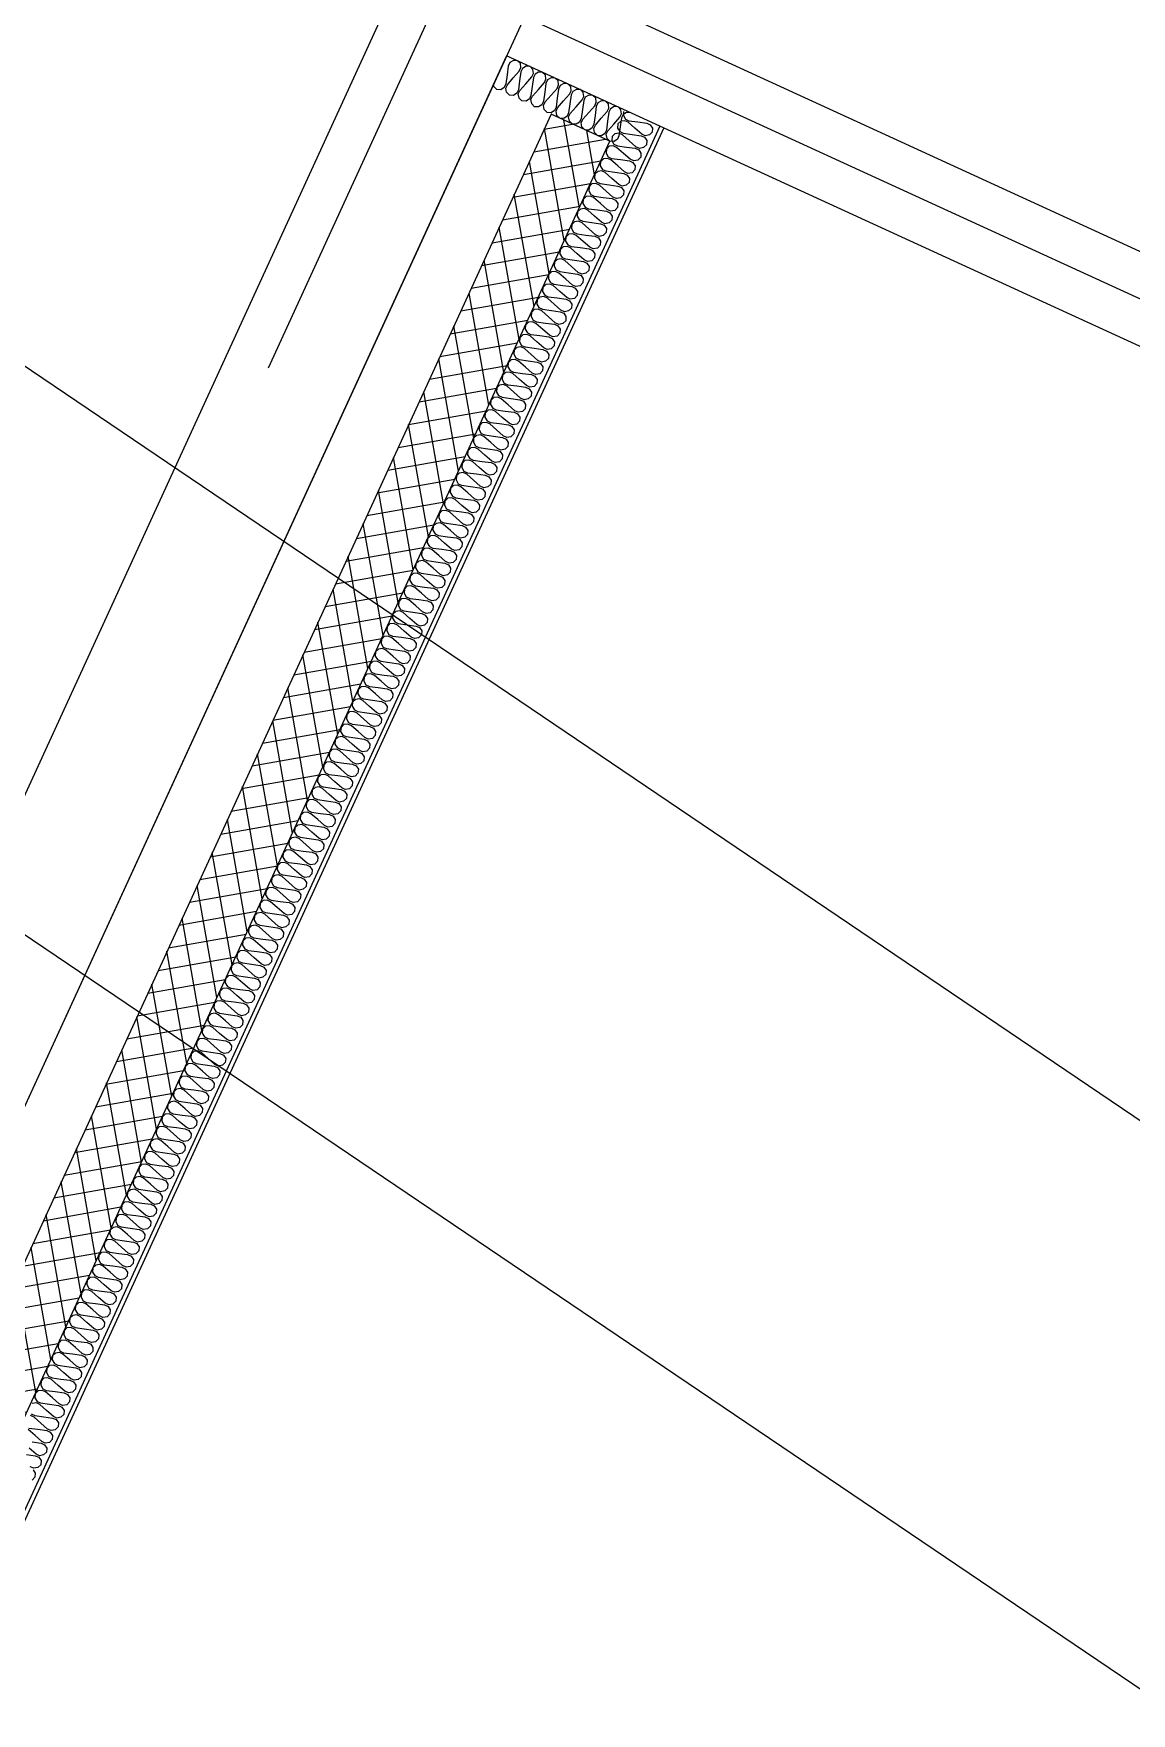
# Model space of a CAD drawing. Header units: millimetres. Extents: x -21000 to 567700, y 435000 to 850800.
# Drawn here: x 45069 to 47609, y 725484 to 729371 of the extents above; entities that cross this region are included whole.
import ezdxf
from ezdxf.xclip import XClip

# ---------------------------------------------------------------- set-up
doc = ezdxf.new("R2010")
doc.units = ezdxf.units.MM
doc.header["$LTSCALE"] = 700
doc.header["$XCLIPFRAME"] = 2
doc.linetypes.add('AB_Pbase$0$AB_Pbase$0$CEN', pattern=[62, 60, -1, 0, -1])
doc.linetypes.add('AB_Pbase$0$주차장기둥$0$CEN', pattern=[62, 60, -1, 0, -1])
doc.layers.get('0').update_dxf_attribs({"color": 2})
for name, color, linetype in [('AB_Pbase$0$AB_Pbase$0$CEN', 1, 'AB_Pbase$0$AB_Pbase$0$CEN'), ('AB_Pbase$0$AB_Pbase$0$FIN', 6, 'Continuous'), ('AB_Pbase$0$HAT', 8, 'Continuous'), ('AB_Pbase$0$HAT-BR', 5, 'Continuous'), ('AB_Pbase$0$INS', 8, 'Continuous'), ('AB_Pbase$0$WAL', 3, 'Continuous'), ('AB_Pbase$0$주차장기둥$0$CEN_P', 244, 'AB_Pbase$0$주차장기둥$0$CEN'), ('MAK2', 7, 'Continuous')]:
    doc.layers.add(name, color=color, linetype=linetype)

# ---------------------------------------------------------------- blocks, each defined once
blk = doc.blocks.new('AB_Pbase$0$AB_Pbase_지하1층_골조')
for p, q in [((49381.2, 737051.4), (30251.5, 695361.3)), ((46163.4, 729319.4), (44745.5, 726229.2)), ((50298.9, 727421.8), (46163.4, 729319.4))]:
    blk.add_line(p, q)
blk.add_lwpolyline([(50382.3, 727603.6), (46246.8, 729501.2), (47331.2, 731864.3), (52484.5, 729499.6), (51316.8, 726954.7), (51453.1, 726892.2), (51528.2, 727055.8)])
blk = doc.blocks.new('AB_Pbase$0$주차장기둥$0$cen 1bl 지하')
at = {"layer": 'AB_Pbase$0$주차장기둥$0$CEN_P', "color": 5}
blk.add_line((-6399.9, 38422.2), (137746.9, 25630), dxfattribs=at)
blk = doc.blocks.new('AB_Pbase$0$주차장기둥')
at = {"rotation": 1.99999810188403}
blk.add_blockref('AB_Pbase$0$주차장기둥$0$cen 1bl 지하', (-253925.8, 27513.9), dxfattribs=at)
blk = doc.blocks.new('AB_Pbase')
at = {"layer": 'AB_Pbase$0$HAT'}
h = blk.add_hatch(dxfattribs=at)
h.set_pattern_fill('NET', color=256, scale=15, angle=100)
h.paths.add_polyline_path([(44881.8, 726166.6), (45018.1, 726104.1), (46402.7, 729121.6), (46266.4, 729184.1)])
h.paths.add_polyline_path([(44631.6, 725621.3), (44767.9, 725558.7), (42265.6, 720105.4), (42129.3, 720168)])
at = {"layer": 'AB_Pbase$0$HAT-BR'}
h = blk.add_hatch(dxfattribs=at)
h.set_pattern_fill('ANSI31', color=256, scale=20, angle=145)
edge = h.paths.add_edge_path()
edge.add_line((56186.6, 723972), (54823.3, 724597.6))
edge.add_line((54823.3, 724597.6), (54543.8, 723988.7))
edge.add_line((54543.8, 723988.7), (53316.8, 724551.7))
edge.add_line((53316.8, 724551.7), (53358.5, 724642.6))
edge.add_line((53358.5, 724642.6), (54403.8, 724163))
edge.add_line((54403.8, 724163), (54724.9, 724862.8))
edge.add_line((54724.9, 724862.8), (54906.7, 724779.4))
edge.add_line((54906.7, 724779.4), (55215.3, 725452))
edge.add_line((55215.3, 725452), (55397.1, 725368.5))
edge.add_line((55397.1, 725368.5), (55088.5, 724696))
edge.add_line((55088.5, 724696), (56270, 724153.8))
edge.add_line((56270, 724153.8), (56186.6, 723972))
edge.add_line((54651.1, 721584.9), (54688.7, 721666.7))
edge.add_line((54688.7, 721666.7), (52543.7, 722650.9))
edge.add_line((52543.7, 722650.9), (52960.7, 723559.8))
edge.add_line((52960.7, 723559.8), (52878.9, 723597.3))
edge.add_line((52878.9, 723597.3), (52274.2, 722279.5))
edge.add_line((52274.2, 722279.5), (52356, 722241.9))
edge.add_line((52356, 722241.9), (52506.2, 722569.1))
edge.add_line((52506.2, 722569.1), (54651.1, 721584.9))
edge.add_line((50380.4, 718032.3), (49698.7, 718345.1))
edge.add_line((49698.7, 718345.1), (49661.2, 718263.3))
edge.add_line((49661.2, 718263.3), (50342.9, 717950.5))
edge.add_line((49717.3, 716587.2), (49035.6, 716899.9))
edge.add_line((49035.6, 716899.9), (48998.1, 716818.1))
edge.add_line((48998.1, 716818.1), (49679.8, 716505.4))
h.paths.add_polyline_path([(53882.4, 725568.4), (53800.6, 725606), (53963.3, 725960.4), (53581.5, 726135.6), (53619.1, 726217.4), (54000.8, 726042.2), (55047.6, 728323.5), (55129.4, 728286)])
h.paths.add_polyline_path([(42881, 697708.1), (42799.2, 697745.6), (45343.1, 703289.8), (45424.9, 703252.3)])
edge = h.paths.add_edge_path()
edge.add_line((50380.4, 718032.3), (50342.9, 717950.5))
edge.add_line((49717.3, 716587.2), (49679.8, 716505.4))
edge.add_line((51013.4, 715431.3), (48469.4, 709887.1))
edge.add_line((48469.4, 709887.1), (48387.6, 709924.7))
edge.add_line((48387.6, 709924.7), (50931.6, 715468.9))
edge.add_line((50931.6, 715468.9), (51013.4, 715431.3))
edge.add_line((48219.2, 709341.8), (45675.2, 703797.6))
edge.add_line((45675.2, 703797.6), (45593.4, 703835.1))
edge.add_line((45593.4, 703835.1), (48137.4, 709379.3))
edge.add_line((48137.4, 709379.3), (48219.2, 709341.8))
at = {"layer": 'AB_Pbase$0$AB_Pbase$0$CEN'}
for p, q in [((48643.3, 734723.8), (30212, 694556)), ((47589.7, 732907.3), (45611.8, 728596.8)), ((44176.7, 730341), (50052.1, 727645.1))]:
    blk.add_line(p, q, dxfattribs=at)
at = {"layer": 'AB_Pbase$0$AB_Pbase$0$FIN'}
for points in [[(46517.9, 729156.7), (31166.4, 695700.7), (40000.8, 691647), (42548.9, 697200.3)], [(46527, 729152.6), (31179.7, 695705.6), (39995.9, 691660.2), (42539.8, 697204.4)]]:
    blk.add_lwpolyline(points, dxfattribs=at)
at = {"layer": 'AB_Pbase$0$INS'}
for points in [[(46450.6, 729187.6), (46441.3, 729188.4), (46432.9, 729183.4), (46429.2, 729175.4), (46426.3, 729154.7), (46423.4, 729134.1), (46419.8, 729126.1), (46412.1, 729120.8), (46402.7, 729121.6), (46396.1, 729128.1), (46394.3, 729137.7), (46398, 729145.7), (46411.8, 729161.4), (46425.6, 729177.1), (46429.2, 729185.1), (46428.2, 729194.4), (46421.6, 729200.9), (46412.2, 729201.7), (46403.8, 729196.8), (46400.1, 729188.8), (46397.2, 729168.1), (46394.4, 729147.4), (46390.7, 729139.4), (46383, 729134.1), (46373.6, 729134.9), (46367, 729141.5), (46365.2, 729151.1), (46368.9, 729159.1), (46382.7, 729174.8), (46396.5, 729190.4), (46400.2, 729198.4), (46399.1, 729207.7), (46392.5, 729214.3), (46383.1, 729215.1), (46374.7, 729210.1), (46371, 729202.1), (46368.2, 729181.4), (46365.3, 729160.8), (46361.6, 729152.8), (46353.9, 729147.5), (46344.6, 729148.3), (46337.9, 729154.8), (46336.1, 729164.4), (46339.8, 729172.4), (46353.6, 729188.1), (46367.4, 729203.8), (46371.1, 729211.8), (46370.1, 729221.1), (46363.4, 729227.6), (46354.1, 729228.4), (46345.6, 729223.5), (46342, 729215.5), (46339.1, 729194.8), (46336.2, 729174.1), (46332.5, 729166.1), (46324.8, 729160.8), (46315.5, 729161.6), (46308.8, 729168.2), (46307.1, 729177.8), (46310.7, 729185.8), (46324.5, 729201.5), (46338.3, 729217.1), (46342, 729225.1), (46341, 729234.4), (46334.3, 729241), (46325, 729241.7), (46316.5, 729236.8), (46312.9, 729228.8), (46310, 729208.1), (46307.1, 729187.4), (46303.4, 729179.5), (46295.7, 729174.2), (46286.4, 729174.9), (46279.7, 729181.5), (46278, 729191.1), (46281.6, 729199.1), (46295.4, 729214.8), (46309.2, 729230.5), (46312.9, 729238.5), (46311.9, 729247.7), (46305.2, 729254.3), (46295.9, 729255.1), (46287.5, 729250.2), (46283.8, 729242.2), (46280.9, 729221.5), (46278, 729200.8), (46274.3, 729192.8), (46266.6, 729187.5), (46257.3, 729188.3), (46250.6, 729194.9), (46248.9, 729204.5), (46252.6, 729212.5), (46266.4, 729228.1), (46280.2, 729243.8), (46283.8, 729251.8), (46282.8, 729261.1), (46276.1, 729267.7), (46266.8, 729268.4), (46258.4, 729263.5), (46254.7, 729255.5), (46251.8, 729234.8), (46248.9, 729214.1), (46245.3, 729206.1), (46237.6, 729200.9), (46228.2, 729201.6), (46221.6, 729208.2), (46219.8, 729217.8), (46223.5, 729225.8), (46237.3, 729241.5), (46251.1, 729257.2), (46254.7, 729265.2), (46253.7, 729274.4), (46247, 729281), (46237.7, 729281.8), (46229.3, 729276.8), (46225.6, 729268.8), (46222.7, 729248.2), (46219.8, 729227.5), (46216.2, 729219.5), (46208.5, 729214.2), (46199.1, 729215), (46192.5, 729221.6), (46190.7, 729231.2), (46194.4, 729239.2), (46208.2, 729254.8), (46222, 729270.5), (46225.7, 729278.5), (46224.6, 729287.8), (46218, 729294.4), (46208.6, 729295.1), (46200.2, 729290.2), (46196.5, 729282.2), (46193.6, 729261.5), (46190.8, 729240.8), (46187.1, 729232.8), (46179.4, 729227.6), (46170.1, 729228.3), (46163.4, 729234.9), (46161.6, 729244.5), (46165.3, 729252.5), (46179.1, 729268.2), (46192.9, 729283.9), (46196.6, 729291.9), (46195.5, 729301.1), (46188.9, 729307.7), (46179.5, 729308.5), (46171.1, 729303.5), (46167.5, 729295.5), (46164.6, 729274.9), (46161.7, 729254.2), (46158, 729246.2), (46150.3, 729240.9), (46141, 729241.7), (46134.3, 729248.2), (46133.3, 729253.7)], [(46434.4, 729190.6), (46433.7, 729181.3), (46438.6, 729172.9), (46446.6, 729169.2), (46467.3, 729166.3), (46488, 729163.4), (46496, 729159.8), (46501.2, 729152.1), (46500.5, 729142.7), (46493.9, 729136.1), (46484.3, 729134.3), (46476.3, 729138), (46460.6, 729151.8), (46444.9, 729165.6), (46436.9, 729169.2), (46427.7, 729168.2), (46421.1, 729161.6), (46420.3, 729152.2), (46425.3, 729143.8), (46433.3, 729140.1), (46453.9, 729137.2), (46474.6, 729134.3), (46482.6, 729130.7), (46487.9, 729123), (46487.1, 729113.6), (46480.5, 729107), (46470.9, 729105.2), (46462.9, 729108.9), (46447.3, 729122.7), (46431.6, 729136.5), (46423.6, 729140.2), (46414.3, 729139.1), (46407.7, 729132.5), (46407, 729123.1), (46411.9, 729114.7), (46419.9, 729111), (46440.6, 729108.2), (46461.3, 729105.3), (46469.3, 729101.6), (46474.5, 729093.9), (46473.8, 729084.6), (46467.2, 729077.9), (46457.6, 729076.1), (46449.6, 729079.8), (46433.9, 729093.6), (46418.2, 729107.4), (46410.2, 729111.1), (46401, 729110), (46394.4, 729103.4), (46393.6, 729094.1), (46398.6, 729085.6), (46406.6, 729082), (46427.2, 729079.1), (46447.9, 729076.2), (46455.9, 729072.5), (46461.2, 729064.8), (46460.4, 729055.5), (46453.9, 729048.8), (46444.2, 729047.1), (46436.2, 729050.7), (46420.6, 729064.5), (46404.9, 729078.3), (46396.9, 729082), (46387.6, 729081), (46381, 729074.3), (46380.3, 729065), (46385.2, 729056.5), (46393.2, 729052.9), (46413.9, 729050), (46434.6, 729047.1), (46442.6, 729043.4), (46447.8, 729035.7), (46447.1, 729026.4), (46440.5, 729019.7), (46430.9, 729018), (46422.9, 729021.6), (46407.2, 729035.4), (46391.6, 729049.2), (46383.6, 729052.9), (46374.3, 729051.9), (46367.7, 729045.2), (46366.9, 729035.9), (46371.9, 729027.5), (46379.9, 729023.8), (46400.6, 729020.9), (46421.2, 729018), (46429.2, 729014.3), (46434.5, 729006.6), (46433.7, 728997.3), (46427.2, 728990.6), (46417.6, 728988.9), (46409.6, 728992.6), (46393.9, 729006.4), (46378.2, 729020.2), (46370.2, 729023.8), (46360.9, 729022.8), (46354.4, 729016.1), (46353.6, 729006.8), (46358.5, 728998.4), (46366.5, 728994.7), (46387.2, 728991.8), (46407.9, 728988.9), (46415.9, 728985.3), (46421.2, 728977.6), (46420.4, 728968.2), (46413.8, 728961.6), (46404.2, 728959.8), (46396.2, 728963.5), (46380.5, 728977.3), (46364.9, 728991.1), (46356.9, 728994.7), (46347.6, 728993.7), (46341, 728987), (46340.2, 728977.7), (46345.2, 728969.3), (46353.2, 728965.6), (46373.9, 728962.7), (46394.5, 728959.8), (46402.5, 728956.2), (46407.8, 728948.5), (46407, 728939.1), (46400.5, 728932.5), (46390.9, 728930.7), (46382.9, 728934.4), (46367.2, 728948.2), (46351.5, 728962), (46343.5, 728965.7), (46334.2, 728964.6), (46327.7, 728958), (46326.9, 728948.6), (46331.8, 728940.2), (46339.8, 728936.5), (46360.5, 728933.6), (46381.2, 728930.8), (46389.2, 728927.1), (46394.5, 728919.4), (46393.7, 728910.1), (46387.1, 728903.4), (46377.5, 728901.6), (46369.5, 728905.3), (46353.8, 728919.1), (46338.2, 728932.9), (46330.2, 728936.6), (46320.9, 728935.5), (46314.3, 728928.9), (46313.6, 728919.5), (46318.5, 728911.1), (46326.5, 728907.4), (46347.2, 728904.6), (46367.9, 728901.7), (46375.9, 728898), (46381.1, 728890.3), (46380.4, 728881), (46373.8, 728874.3), (46364.2, 728872.6), (46356.2, 728876.2), (46340.5, 728890), (46324.8, 728903.8), (46316.8, 728907.5), (46307.6, 728906.5), (46301, 728899.8), (46300.2, 728890.5), (46305.1, 728882), (46313.1, 728878.4), (46333.8, 728875.5), (46354.5, 728872.6), (46362.5, 728868.9), (46367.8, 728861.2), (46367, 728851.9), (46360.4, 728845.2), (46350.8, 728843.5), (46342.8, 728847.1), (46327.2, 728860.9), (46311.5, 728874.7), (46303.5, 728878.4), (46294.2, 728877.4), (46287.6, 728870.7), (46286.9, 728861.4), (46291.8, 728853), (46299.8, 728849.3), (46320.5, 728846.4), (46341.2, 728843.5), (46349.2, 728839.8), (46354.4, 728832.1), (46353.7, 728822.8), (46347.1, 728816.1), (46337.5, 728814.4), (46329.5, 728818.1), (46313.8, 728831.9), (46298.1, 728845.6), (46290.1, 728849.3), (46280.9, 728848.3), (46274.3, 728841.6), (46273.5, 728832.3), (46278.5, 728823.9), (46286.5, 728820.2), (46307.1, 728817.3), (46327.8, 728814.4), (46335.8, 728810.8), (46341.1, 728803.1), (46340.3, 728793.7), (46333.7, 728787.1), (46324.1, 728785.3), (46316.1, 728789), (46300.5, 728802.8), (46284.8, 728816.6), (46276.8, 728820.2), (46267.5, 728819.2), (46260.9, 728812.5), (46260.2, 728803.2), (46265.1, 728794.8), (46273.1, 728791.1), (46293.8, 728788.2), (46314.5, 728785.3), (46322.5, 728781.7), (46327.7, 728774), (46327, 728764.6), (46320.4, 728758), (46310.8, 728756.2), (46302.8, 728759.9), (46287.1, 728773.7), (46271.4, 728787.5), (46263.4, 728791.1), (46254.2, 728790.1), (46247.6, 728783.5), (46246.8, 728774.1), (46251.8, 728765.7), (46259.8, 728762), (46280.4, 728759.1), (46301.1, 728756.3), (46309.1, 728752.6), (46314.4, 728744.9), (46313.6, 728735.6), (46307.1, 728728.9), (46297.4, 728727.1), (46289.4, 728730.8), (46273.8, 728744.6), (46258.1, 728758.4), (46250.1, 728762.1), (46240.8, 728761), (46234.2, 728754.4), (46233.5, 728745), (46238.4, 728736.6), (46246.4, 728732.9), (46267.1, 728730.1), (46287.8, 728727.2), (46295.8, 728723.5), (46301, 728715.8), (46300.3, 728706.5), (46293.7, 728699.8), (46284.1, 728698), (46276.1, 728701.7), (46260.4, 728715.5), (46244.8, 728729.3), (46236.8, 728733), (46227.5, 728732), (46220.9, 728725.3), (46220.1, 728716), (46225.1, 728707.5), (46233.1, 728703.9), (46253.8, 728701), (46274.4, 728698.1), (46282.4, 728694.4), (46287.7, 728686.7), (46286.9, 728677.4), (46280.4, 728670.7), (46270.8, 728669), (46262.8, 728672.6), (46247.1, 728686.4), (46231.4, 728700.2), (46223.4, 728703.9), (46214.1, 728702.9), (46207.6, 728696.2), (46206.8, 728686.9), (46211.7, 728678.4), (46219.7, 728674.8), (46240.4, 728671.9), (46261.1, 728669), (46269.1, 728665.3), (46274.4, 728657.6), (46273.6, 728648.3), (46267, 728641.6), (46257.4, 728639.9), (46249.4, 728643.6), (46233.7, 728657.3), (46218.1, 728671.1), (46210.1, 728674.8), (46200.8, 728673.8), (46194.2, 728667.1), (46193.4, 728657.8), (46198.4, 728649.4), (46206.4, 728645.7), (46227.1, 728642.8), (46247.7, 728639.9), (46255.7, 728636.2), (46261, 728628.5), (46260.2, 728619.2), (46253.7, 728612.5), (46244.1, 728610.8), (46236.1, 728614.5), (46220.4, 728628.3), (46204.7, 728642.1), (46196.7, 728645.7), (46187.4, 728644.7), (46180.9, 728638), (46180.1, 728628.7), (46185, 728620.3), (46193, 728616.6), (46213.7, 728613.7), (46234.4, 728610.8), (46242.4, 728607.2), (46247.7, 728599.5), (46246.9, 728590.1), (46240.3, 728583.5), (46230.7, 728581.7), (46222.7, 728585.4), (46207, 728599.2), (46191.4, 728613), (46183.4, 728616.6), (46174.1, 728615.6), (46167.5, 728609), (46166.8, 728599.6), (46171.7, 728591.2), (46179.7, 728587.5), (46200.4, 728584.6), (46221.1, 728581.7), (46229.1, 728578.1), (46234.3, 728570.4), (46233.6, 728561), (46227, 728554.4), (46217.4, 728552.6), (46209.4, 728556.3), (46193.7, 728570.1), (46178, 728583.9), (46170, 728587.6), (46160.8, 728586.5), (46154.2, 728579.9), (46153.4, 728570.5), (46158.3, 728562.1), (46166.3, 728558.4), (46187, 728555.5), (46207.7, 728552.7), (46215.7, 728549), (46221, 728541.3), (46220.2, 728532), (46213.6, 728525.3), (46204, 728523.5), (46196, 728527.2), (46180.4, 728541), (46164.7, 728554.8), (46156.7, 728558.5), (46147.4, 728557.4), (46140.8, 728550.8), (46140.1, 728541.4), (46145, 728533), (46153, 728529.4), (46173.7, 728526.5), (46194.4, 728523.6), (46202.4, 728519.9), (46207.6, 728512.2), (46206.9, 728502.9), (46200.3, 728496.2), (46190.7, 728494.5), (46182.7, 728498.1), (46167, 728511.9), (46151.3, 728525.7), (46143.3, 728529.4), (46134.1, 728528.4), (46127.5, 728521.7), (46126.7, 728512.4), (46131.7, 728503.9), (46139.7, 728500.3), (46160.3, 728497.4), (46181, 728494.5), (46189, 728490.8), (46194.3, 728483.1), (46193.5, 728473.8), (46186.9, 728467.1), (46177.3, 728465.4), (46169.3, 728469), (46153.7, 728482.8), (46138, 728496.6), (46130, 728500.3), (46120.7, 728499.3), (46114.1, 728492.6), (46113.4, 728483.3), (46118.3, 728474.9), (46126.3, 728471.2), (46147, 728468.3), (46167.7, 728465.4), (46175.7, 728461.7), (46180.9, 728454), (46180.2, 728444.7), (46173.6, 728438), (46164, 728436.3), (46156, 728440), (46140.3, 728453.8), (46124.6, 728467.5), (46116.6, 728471.2), (46107.4, 728470.2), (46100.8, 728463.5), (46100, 728454.2), (46105, 728445.8), (46113, 728442.1), (46133.6, 728439.2), (46154.3, 728436.3), (46162.3, 728432.7), (46167.6, 728425), (46166.8, 728415.6), (46160.3, 728409), (46150.6, 728407.2), (46142.6, 728410.9), (46127, 728424.7), (46111.3, 728438.5), (46103.3, 728442.1), (46094, 728441.1), (46087.4, 728434.4), (46086.7, 728425.1), (46091.6, 728416.7), (46099.6, 728413), (46120.3, 728410.1), (46141, 728407.2), (46149, 728403.6), (46154.2, 728395.9), (46153.5, 728386.5), (46146.9, 728379.9), (46137.3, 728378.1), (46129.3, 728381.8), (46113.6, 728395.6), (46098, 728409.4), (46090, 728413.1), (46080.7, 728412), (46074.1, 728405.4), (46073.3, 728396), (46078.3, 728387.6), (46086.3, 728383.9), (46107, 728381), (46127.6, 728378.2), (46135.6, 728374.5), (46140.9, 728366.8), (46140.1, 728357.5), (46133.6, 728350.8), (46124, 728349), (46116, 728352.7), (46100.3, 728366.5), (46084.6, 728380.3), (46076.6, 728384), (46067.3, 728382.9), (46060.8, 728376.3), (46060, 728366.9), (46064.9, 728358.5), (46072.9, 728354.8), (46093.6, 728352), (46114.3, 728349.1), (46122.3, 728345.4), (46127.6, 728337.7), (46126.8, 728328.4), (46120.2, 728321.7), (46110.6, 728320), (46102.6, 728323.6), (46086.9, 728337.4), (46071.3, 728351.2), (46063.3, 728354.9), (46054, 728353.9), (46047.4, 728347.2), (46046.6, 728337.9), (46051.6, 728329.4), (46059.6, 728325.8), (46080.3, 728322.9), (46100.9, 728320), (46108.9, 728316.3), (46114.2, 728308.6), (46113.4, 728299.3), (46106.9, 728292.6), (46097.3, 728290.9), (46089.3, 728294.5), (46073.6, 728308.3), (46057.9, 728322.1), (46049.9, 728325.8), (46040.6, 728324.8), (46034.1, 728318.1), (46033.3, 728308.8), (46038.2, 728300.3), (46046.2, 728296.7), (46066.9, 728293.8), (46087.6, 728290.9), (46095.6, 728287.2), (46100.9, 728279.5), (46100.1, 728270.2), (46093.5, 728263.5), (46083.9, 728261.8), (46075.9, 728265.5), (46060.2, 728279.2), (46044.6, 728293), (46036.6, 728296.7), (46027.3, 728295.7), (46020.7, 728289), (46020, 728279.7), (46024.9, 728271.3), (46032.9, 728267.6), (46053.6, 728264.7), (46074.3, 728261.8), (46082.2, 728258.1), (46087.5, 728250.5), (46086.8, 728241.1), (46080.2, 728234.5), (46070.6, 728232.7), (46062.6, 728236.4), (46046.9, 728250.2), (46031.2, 728264), (46023.2, 728267.6), (46014, 728266.6), (46007.4, 728259.9), (46006.6, 728250.6), (46011.5, 728242.2), (46019.5, 728238.5), (46040.2, 728235.6), (46060.9, 728232.7), (46068.9, 728229.1), (46074.2, 728221.4), (46073.4, 728212), (46066.8, 728205.4), (46057.2, 728203.6), (46049.2, 728207.3), (46033.6, 728221.1), (46017.9, 728234.9), (46009.9, 728238.5), (46000.6, 728237.5), (45994, 728230.9), (45993.3, 728221.5), (45998.2, 728213.1), (46006.2, 728209.4), (46026.9, 728206.5), (46047.6, 728203.7), (46055.6, 728200), (46060.8, 728192.3), (46060.1, 728182.9), (46053.5, 728176.3), (46043.9, 728174.5), (46035.9, 728178.2), (46020.2, 728192), (46004.5, 728205.8), (45996.5, 728209.5), (45987.3, 728208.4), (45980.7, 728201.8), (45979.9, 728192.4), (45984.9, 728184), (45992.9, 728180.3), (46013.5, 728177.5), (46034.2, 728174.6), (46042.2, 728170.9), (46047.5, 728163.2), (46046.7, 728153.9), (46040.1, 728147.2), (46030.5, 728145.4), (46022.5, 728149.1), (46006.9, 728162.9), (45991.2, 728176.7), (45983.2, 728180.4), (45973.9, 728179.3), (45967.3, 728172.7), (45966.6, 728163.4), (45971.5, 728154.9), (45979.5, 728151.3), (46000.2, 728148.4), (46020.9, 728145.5), (46028.9, 728141.8), (46034.1, 728134.1), (46033.4, 728124.8), (46026.8, 728118.1), (46017.2, 728116.4), (46009.2, 728120), (45993.5, 728133.8), (45977.8, 728147.6), (45969.8, 728151.3), (45960.6, 728150.3), (45954, 728143.6), (45953.2, 728134.3), (45958.2, 728125.8), (45966.2, 728122.2), (45986.8, 728119.3), (46007.5, 728116.4), (46015.5, 728112.7), (46020.8, 728105), (46020, 728095.7), (46013.5, 728089), (46003.8, 728087.3), (45995.8, 728090.9), (45980.2, 728104.7), (45964.5, 728118.5), (45956.5, 728122.2), (45947.2, 728121.2), (45940.6, 728114.5), (45939.9, 728105.2), (45944.8, 728096.8), (45952.8, 728093.1), (45973.5, 728090.2), (45994.2, 728087.3), (46002.2, 728083.6), (46007.4, 728075.9), (46006.7, 728066.6), (46000.1, 728059.9), (45990.5, 728058.2), (45982.5, 728061.9), (45966.8, 728075.7), (45951.2, 728089.5), (45943.2, 728093.1), (45933.9, 728092.1), (45927.3, 728085.4), (45926.5, 728076.1), (45931.5, 728067.7), (45939.5, 728064), (45960.2, 728061.1), (45980.8, 728058.2), (45988.8, 728054.6), (45994.1, 728046.9), (45993.3, 728037.5), (45986.8, 728030.9), (45977.2, 728029.1), (45969.2, 728032.8), (45953.5, 728046.6), (45937.8, 728060.4), (45929.8, 728064), (45920.5, 728063), (45914, 728056.3), (45913.2, 728047), (45918.1, 728038.6), (45926.1, 728034.9), (45946.8, 728032), (45967.5, 728029.1), (45975.5, 728025.5), (45980.8, 728017.8), (45980, 728008.4), (45973.4, 728001.8), (45963.8, 728000), (45955.8, 728003.7), (45940.1, 728017.5), (45924.5, 728031.3), (45916.5, 728035), (45907.2, 728033.9), (45900.6, 728027.3), (45899.8, 728017.9), (45904.8, 728009.5), (45912.8, 728005.8), (45933.5, 728002.9), (45954.1, 728000.1), (45962.1, 727996.4), (45967.4, 727988.7), (45966.6, 727979.4), (45960.1, 727972.7), (45950.5, 727970.9), (45942.5, 727974.6), (45926.8, 727988.4), (45911.1, 728002.2), (45903.1, 728005.9), (45893.8, 728004.8), (45887.3, 727998.2), (45886.5, 727988.8), (45891.4, 727980.4), (45899.4, 727976.8), (45920.1, 727973.9), (45940.8, 727971), (45948.8, 727967.3), (45954.1, 727959.6), (45953.3, 727950.3), (45946.7, 727943.6), (45937.1, 727941.9), (45929.1, 727945.5), (45913.4, 727959.3), (45897.8, 727973.1), (45889.8, 727976.8), (45880.5, 727975.8), (45873.9, 727969.1), (45873.2, 727959.8), (45878.1, 727951.3), (45886.1, 727947.7), (45906.8, 727944.8), (45927.5, 727941.9), (45935.4, 727938.2), (45940.7, 727930.5), (45940, 727921.2), (45933.4, 727914.5), (45923.8, 727912.8), (45915.8, 727916.4), (45900.1, 727930.2), (45884.4, 727944), (45876.4, 727947.7), (45867.2, 727946.7), (45860.6, 727940), (45859.8, 727930.7), (45864.7, 727922.3), (45872.7, 727918.6), (45893.4, 727915.7), (45914.1, 727912.8), (45922.1, 727909.1), (45927.4, 727901.4), (45926.6, 727892.1), (45920, 727885.4), (45910.4, 727883.7), (45902.4, 727887.4), (45886.8, 727901.2), (45871.1, 727914.9), (45863.1, 727918.6), (45853.8, 727917.6), (45847.2, 727910.9), (45846.5, 727901.6), (45851.4, 727893.2), (45859.4, 727889.5), (45880.1, 727886.6), (45900.8, 727883.7), (45908.8, 727880.1), (45914, 727872.4), (45913.3, 727863), (45906.7, 727856.4), (45897.1, 727854.6), (45889.1, 727858.3), (45873.4, 727872.1), (45857.7, 727885.9), (45849.7, 727889.5), (45840.5, 727888.5), (45833.9, 727881.8), (45833.1, 727872.5), (45838.1, 727864.1), (45846.1, 727860.4), (45866.7, 727857.5), (45887.4, 727854.6), (45895.4, 727851), (45900.7, 727843.3), (45899.9, 727833.9), (45893.3, 727827.3), (45883.7, 727825.5), (45875.7, 727829.2), (45860.1, 727843), (45844.4, 727856.8), (45836.4, 727860.4), (45827.1, 727859.4), (45820.5, 727852.8), (45819.8, 727843.4), (45824.7, 727835), (45832.7, 727831.3), (45853.4, 727828.4), (45874.1, 727825.6), (45882.1, 727821.9), (45887.3, 727814.2), (45886.6, 727804.9), (45880, 727798.2), (45870.4, 727796.4), (45862.4, 727800.1), (45846.7, 727813.9), (45831, 727827.7), (45823, 727831.4), (45813.8, 727830.3), (45807.2, 727823.7), (45806.4, 727814.3), (45811.4, 727805.9), (45819.4, 727802.2), (45840, 727799.4), (45860.7, 727796.5), (45868.7, 727792.8), (45874, 727785.1), (45873.2, 727775.8), (45866.7, 727769.1), (45857, 727767.4), (45849, 727771), (45833.4, 727784.8), (45817.7, 727798.6), (45809.7, 727802.3), (45800.4, 727801.3), (45793.8, 727794.6), (45793.1, 727785.3), (45798, 727776.8), (45806, 727773.2), (45826.7, 727770.3), (45847.4, 727767.4), (45855.4, 727763.7), (45860.6, 727756), (45859.9, 727746.7), (45853.3, 727740), (45843.7, 727738.3), (45835.7, 727741.9), (45820, 727755.7), (45804.4, 727769.5), (45796.4, 727773.2), (45787.1, 727772.2), (45780.5, 727765.5), (45779.7, 727756.2), (45784.7, 727747.7), (45792.7, 727744.1), (45813.4, 727741.2), (45834, 727738.3), (45842, 727734.6), (45847.3, 727726.9), (45846.5, 727717.6), (45840, 727710.9), (45830.4, 727709.2), (45822.4, 727712.9), (45806.7, 727726.6), (45791, 727740.4), (45783, 727744.1), (45773.7, 727743.1), (45767.2, 727736.4), (45766.4, 727727.1), (45771.3, 727718.7), (45779.3, 727715), (45800, 727712.1), (45820.7, 727709.2), (45828.7, 727705.5), (45834, 727697.8), (45833.2, 727688.5), (45826.6, 727681.9), (45817, 727680.1), (45809, 727683.8), (45793.3, 727697.6), (45777.7, 727711.4), (45769.7, 727715), (45760.4, 727714), (45753.8, 727707.3), (45753, 727698), (45758, 727689.6), (45766, 727685.9), (45786.7, 727683), (45807.3, 727680.1), (45815.3, 727676.5), (45820.6, 727668.8), (45819.8, 727659.4), (45813.3, 727652.8), (45803.7, 727651), (45795.7, 727654.7), (45780, 727668.5), (45764.3, 727682.3), (45756.3, 727685.9), (45747, 727684.9), (45740.5, 727678.3), (45739.7, 727668.9), (45744.6, 727660.5), (45752.6, 727656.8), (45773.3, 727653.9), (45794, 727651), (45802, 727647.4), (45807.3, 727639.7), (45806.5, 727630.3), (45799.9, 727623.7), (45790.3, 727621.9), (45782.3, 727625.6), (45766.6, 727639.4), (45751, 727653.2), (45743, 727656.9), (45733.7, 727655.8), (45727.1, 727649.2), (45726.4, 727639.8), (45731.3, 727631.4), (45739.3, 727627.7), (45760, 727624.9), (45780.7, 727622), (45788.6, 727618.3), (45793.9, 727610.6), (45793.2, 727601.3), (45786.6, 727594.6), (45777, 727592.8), (45769, 727596.5), (45753.3, 727610.3), (45737.6, 727624.1), (45729.6, 727627.8), (45720.4, 727626.7), (45713.8, 727620.1), (45713, 727610.8), (45717.9, 727602.3), (45725.9, 727598.7), (45746.6, 727595.8), (45767.3, 727592.9), (45775.3, 727589.2), (45780.6, 727581.5), (45779.8, 727572.2), (45773.2, 727565.5), (45763.6, 727563.8), (45755.6, 727567.4), (45740, 727581.2), (45724.3, 727595), (45716.3, 727598.7), (45707, 727597.7), (45700.4, 727591), (45699.7, 727581.7), (45704.6, 727573.2), (45712.6, 727569.6), (45733.3, 727566.7), (45754, 727563.8), (45762, 727560.1), (45767.2, 727552.4), (45766.5, 727543.1), (45759.9, 727536.4), (45750.3, 727534.7), (45742.3, 727538.3), (45726.6, 727552.1), (45710.9, 727565.9), (45702.9, 727569.6), (45693.7, 727568.6), (45687.1, 727561.9), (45686.3, 727552.6), (45691.3, 727544.2), (45699.3, 727540.5), (45719.9, 727537.6), (45740.6, 727534.7), (45748.6, 727531), (45753.9, 727523.3), (45753.1, 727514), (45746.5, 727507.3), (45736.9, 727505.6), (45728.9, 727509.3), (45713.3, 727523.1), (45697.6, 727536.9), (45689.6, 727540.5), (45680.3, 727539.5), (45673.7, 727532.8), (45673, 727523.5), (45677.9, 727515.1), (45685.9, 727511.4), (45706.6, 727508.5), (45727.3, 727505.6), (45735.3, 727502), (45740.5, 727494.3), (45739.8, 727484.9), (45733.2, 727478.3), (45723.6, 727476.5), (45715.6, 727480.2), (45699.9, 727494), (45684.2, 727507.8), (45676.2, 727511.4), (45667, 727510.4), (45660.4, 727503.7), (45659.6, 727494.4), (45664.6, 727486), (45672.6, 727482.3), (45693.2, 727479.4), (45713.9, 727476.5), (45721.9, 727472.9), (45727.2, 727465.2), (45726.4, 727455.8), (45719.9, 727449.2), (45710.2, 727447.4), (45702.2, 727451.1), (45686.6, 727464.9), (45670.9, 727478.7), (45662.9, 727482.4), (45653.6, 727481.3), (45647, 727474.7), (45646.3, 727465.3), (45651.2, 727456.9), (45659.2, 727453.2), (45679.9, 727450.3), (45700.6, 727447.5), (45708.6, 727443.8), (45713.8, 727436.1), (45713.1, 727426.8), (45706.5, 727420.1), (45696.9, 727418.3), (45688.9, 727422), (45673.2, 727435.8), (45657.5, 727449.6), (45649.6, 727453.3), (45640.3, 727452.2), (45633.7, 727445.6), (45632.9, 727436.2), (45637.9, 727427.8), (45645.9, 727424.1), (45666.6, 727421.3), (45687.2, 727418.4), (45695.2, 727414.7), (45700.5, 727407), (45699.7, 727397.7), (45693.2, 727391), (45683.6, 727389.3), (45675.6, 727392.9), (45659.9, 727406.7), (45644.2, 727420.5), (45636.2, 727424.2), (45626.9, 727423.2), (45620.4, 727416.5), (45619.6, 727407.2), (45624.5, 727398.7), (45632.5, 727395.1), (45653.2, 727392.2), (45673.9, 727389.3), (45681.9, 727385.6), (45687.2, 727377.9), (45686.4, 727368.6), (45679.8, 727361.9), (45670.2, 727360.2), (45662.2, 727363.8), (45646.5, 727377.6), (45630.9, 727391.4), (45622.9, 727395.1), (45613.6, 727394.1), (45607, 727387.4), (45606.2, 727378.1), (45611.2, 727369.7), (45619.2, 727366), (45639.9, 727363.1), (45660.5, 727360.2), (45668.5, 727356.5), (45673.8, 727348.8), (45673, 727339.5), (45666.5, 727332.8), (45656.9, 727331.1), (45648.9, 727334.8), (45633.2, 727348.6), (45617.5, 727362.3), (45609.5, 727366), (45600.2, 727365), (45593.7, 727358.3), (45592.9, 727349), (45597.8, 727340.6), (45605.8, 727336.9), (45626.5, 727334), (45647.2, 727331.1), (45655.2, 727327.5), (45660.5, 727319.8), (45659.7, 727310.4), (45653.1, 727303.8), (45643.5, 727302), (45635.5, 727305.7), (45619.8, 727319.5), (45604.2, 727333.3), (45596.2, 727336.9), (45586.9, 727335.9), (45580.3, 727329.2), (45579.6, 727319.9), (45584.5, 727311.5), (45592.5, 727307.8), (45613.2, 727304.9), (45633.9, 727302), (45641.8, 727298.4), (45647.1, 727290.7), (45646.4, 727281.3), (45639.8, 727274.7), (45630.2, 727272.9), (45622.2, 727276.6), (45606.5, 727290.4), (45590.8, 727304.2), (45582.8, 727307.8), (45573.6, 727306.8), (45567, 727300.2), (45566.2, 727290.8), (45571.1, 727282.4), (45579.1, 727278.7), (45599.8, 727275.8), (45620.5, 727273), (45628.5, 727269.3), (45633.8, 727261.6), (45633, 727252.3), (45626.4, 727245.6), (45616.8, 727243.8), (45608.8, 727247.5), (45593.2, 727261.3), (45577.5, 727275.1), (45569.5, 727278.8), (45560.2, 727277.7), (45553.6, 727271.1), (45552.9, 727261.7), (45557.8, 727253.3), (45565.8, 727249.6), (45586.5, 727246.8), (45607.2, 727243.9), (45615.2, 727240.2), (45620.4, 727232.5), (45619.7, 727223.2), (45613.1, 727216.5), (45603.5, 727214.7), (45595.5, 727218.4), (45579.8, 727232.2), (45564.1, 727246), (45556.1, 727249.7), (45546.9, 727248.7), (45540.3, 727242), (45539.5, 727232.7), (45544.5, 727224.2), (45552.5, 727220.6), (45573.1, 727217.7), (45593.8, 727214.8), (45601.8, 727211.1), (45607.1, 727203.4), (45606.3, 727194.1), (45599.7, 727187.4), (45590.1, 727185.7), (45582.1, 727189.3), (45566.5, 727203.1), (45550.8, 727216.9), (45542.8, 727220.6), (45533.5, 727219.6), (45526.9, 727212.9), (45526.2, 727203.6), (45531.1, 727195.1), (45539.1, 727191.5), (45559.8, 727188.6), (45580.5, 727185.7), (45588.5, 727182), (45593.7, 727174.3), (45593, 727165), (45586.4, 727158.3), (45576.8, 727156.6), (45568.8, 727160.3), (45553.1, 727174), (45537.4, 727187.8), (45529.4, 727191.5), (45520.2, 727190.5), (45513.6, 727183.8), (45512.8, 727174.5), (45517.8, 727166.1), (45525.8, 727162.4), (45546.4, 727159.5), (45567.1, 727156.6), (45575.1, 727152.9), (45580.4, 727145.2), (45579.6, 727135.9), (45573.1, 727129.2), (45563.4, 727127.5), (45555.4, 727131.2), (45539.8, 727145), (45524.1, 727158.8), (45516.1, 727162.4), (45506.8, 727161.4), (45500.2, 727154.7), (45499.5, 727145.4), (45504.4, 727137), (45512.4, 727133.3), (45533.1, 727130.4), (45553.8, 727127.5), (45561.8, 727123.9), (45567, 727116.2), (45566.3, 727106.8), (45559.7, 727100.2), (45550.1, 727098.4), (45542.1, 727102.1), (45526.4, 727115.9), (45510.7, 727129.7), (45502.8, 727133.3), (45493.5, 727132.3), (45486.9, 727125.7), (45486.1, 727116.3), (45491.1, 727107.9), (45499.1, 727104.2), (45519.8, 727101.3), (45540.4, 727098.4), (45548.4, 727094.8), (45553.7, 727087.1), (45552.9, 727077.7), (45546.4, 727071.1), (45536.8, 727069.3), (45528.8, 727073), (45513.1, 727086.8), (45497.4, 727100.6), (45489.4, 727104.3), (45480.1, 727103.2), (45473.6, 727096.6), (45472.8, 727087.2), (45477.7, 727078.8), (45485.7, 727075.1), (45506.4, 727072.2), (45527.1, 727069.4), (45535.1, 727065.7), (45540.4, 727058), (45539.6, 727048.7), (45533, 727042), (45523.4, 727040.2), (45515.4, 727043.9), (45499.7, 727057.7), (45484.1, 727071.5), (45476.1, 727075.2), (45466.8, 727074.1), (45460.2, 727067.5), (45459.4, 727058.1), (45464.4, 727049.7), (45472.4, 727046.1), (45493.1, 727043.2), (45513.7, 727040.3), (45521.7, 727036.6), (45527, 727028.9), (45526.2, 727019.6), (45519.7, 727012.9), (45510.1, 727011.2), (45502.1, 727014.8), (45486.4, 727028.6), (45470.7, 727042.4), (45462.7, 727046.1), (45453.4, 727045.1), (45446.9, 727038.4), (45446.1, 727029.1), (45451, 727020.6), (45459, 727017), (45479.7, 727014.1), (45500.4, 727011.2), (45508.4, 727007.5), (45513.7, 726999.8), (45512.9, 726990.5), (45506.3, 726983.8), (45496.7, 726982.1), (45488.7, 726985.7), (45473, 726999.5), (45457.4, 727013.3), (45449.4, 727017), (45440.1, 727016), (45433.5, 727009.3), (45432.8, 727000), (45437.7, 726991.6), (45445.7, 726987.9), (45466.4, 726985), (45487, 726982.1), (45495, 726978.4), (45500.3, 726970.7), (45499.6, 726961.4), (45493, 726954.7), (45483.4, 726953), (45475.4, 726956.7), (45459.7, 726970.5), (45444, 726984.2), (45436, 726987.9), (45426.8, 726986.9), (45420.2, 726980.2), (45419.4, 726970.9), (45424.3, 726962.5), (45432.3, 726958.8), (45453, 726955.9), (45473.7, 726953), (45481.7, 726949.4), (45487, 726941.7), (45486.2, 726932.3), (45479.6, 726925.7), (45470, 726923.9), (45462, 726927.6), (45446.4, 726941.4), (45430.7, 726955.2), (45422.7, 726958.8), (45413.4, 726957.8), (45406.8, 726951.1), (45406.1, 726941.8), (45411, 726933.4), (45419, 726929.7), (45439.7, 726926.8), (45460.4, 726923.9), (45468.4, 726920.3), (45473.6, 726912.6), (45472.9, 726903.2), (45466.3, 726896.6), (45456.7, 726894.8), (45448.7, 726898.5), (45433, 726912.3), (45417.3, 726926.1), (45409.3, 726929.8), (45400.1, 726928.7), (45393.5, 726922.1), (45392.7, 726912.7), (45397.7, 726904.3), (45405.7, 726900.6), (45426.3, 726897.7), (45447, 726894.9), (45455, 726891.2), (45460.3, 726883.5), (45459.5, 726874.2), (45452.9, 726867.5), (45443.3, 726865.7), (45435.3, 726869.4), (45419.7, 726883.2), (45404, 726897), (45396, 726900.7), (45386.7, 726899.6), (45380.1, 726893), (45379.4, 726883.6), (45384.3, 726875.2), (45392.3, 726871.5), (45413, 726868.7), (45433.7, 726865.8), (45441.7, 726862.1), (45446.9, 726854.4), (45446.2, 726845.1), (45439.6, 726838.4), (45430, 726836.7), (45422, 726840.3), (45406.3, 726854.1), (45390.6, 726867.9), (45382.6, 726871.6), (45373.4, 726870.6), (45366.8, 726863.9), (45366, 726854.6), (45371, 726846.1), (45379, 726842.5), (45399.6, 726839.6), (45420.3, 726836.7), (45428.3, 726833), (45433.6, 726825.3), (45432.8, 726816), (45426.2, 726809.3), (45416.6, 726807.6), (45408.6, 726811.2), (45393, 726825), (45377.3, 726838.8), (45369.3, 726842.5), (45360, 726841.5), (45353.4, 726834.8), (45352.7, 726825.5), (45357.6, 726817), (45365.6, 726813.4), (45386.3, 726810.5), (45407, 726807.6), (45415, 726803.9), (45420.2, 726796.2), (45419.5, 726786.9), (45412.9, 726780.2), (45403.3, 726778.5), (45395.3, 726782.2), (45379.6, 726795.9), (45363.9, 726809.7), (45356, 726813.4), (45346.7, 726812.4), (45340.1, 726805.7), (45339.3, 726796.4), (45344.3, 726788), (45352.3, 726784.3), (45373, 726781.4), (45393.6, 726778.5), (45401.6, 726774.8), (45406.9, 726767.1), (45406.1, 726757.8), (45399.6, 726751.2), (45390, 726749.4), (45382, 726753.1), (45366.3, 726766.9), (45350.6, 726780.7), (45342.6, 726784.3), (45333.3, 726783.3), (45326.8, 726776.6), (45326, 726767.3), (45330.9, 726758.9), (45338.9, 726755.2), (45359.6, 726752.3), (45380.3, 726749.4), (45388.3, 726745.8), (45393.6, 726738.1), (45392.8, 726728.7), (45386.2, 726722.1), (45376.6, 726720.3), (45368.6, 726724), (45352.9, 726737.8), (45337.3, 726751.6), (45329.3, 726755.2), (45320, 726754.2), (45313.4, 726747.6), (45312.6, 726738.2), (45317.6, 726729.8), (45325.6, 726726.1), (45346.3, 726723.2), (45366.9, 726720.4), (45374.9, 726716.7), (45380.2, 726709), (45379.4, 726699.6), (45372.9, 726693), (45363.3, 726691.2), (45355.3, 726694.9), (45339.6, 726708.7), (45323.9, 726722.5), (45315.9, 726726.2), (45306.6, 726725.1), (45300.1, 726718.5), (45299.3, 726709.1), (45304.2, 726700.7), (45312.2, 726697), (45332.9, 726694.2), (45353.6, 726691.3), (45361.6, 726687.6), (45366.9, 726679.9), (45366.1, 726670.6), (45359.5, 726663.9), (45349.9, 726662.1), (45341.9, 726665.8), (45326.2, 726679.6), (45310.6, 726693.4), (45302.6, 726697.1), (45293.3, 726696), (45286.7, 726689.4), (45286, 726680.1), (45290.9, 726671.6), (45298.9, 726668), (45319.6, 726665.1), (45340.2, 726662.2), (45348.2, 726658.5), (45353.5, 726650.8), (45352.8, 726641.5), (45346.2, 726634.8), (45336.6, 726633.1), (45328.6, 726636.7), (45312.9, 726650.5), (45297.2, 726664.3), (45289.2, 726668), (45280, 726667), (45273.4, 726660.3), (45272.6, 726651), (45277.5, 726642.5), (45285.5, 726638.9), (45306.2, 726636), (45326.9, 726633.1), (45334.9, 726629.4), (45340.2, 726621.7), (45339.4, 726612.4), (45332.8, 726605.7), (45323.2, 726604), (45315.2, 726607.6), (45299.6, 726621.4), (45283.9, 726635.2), (45275.9, 726638.9), (45266.6, 726637.9), (45260, 726631.2), (45259.3, 726621.9), (45264.2, 726613.5), (45272.2, 726609.8), (45292.9, 726606.9), (45313.6, 726604), (45321.6, 726600.3), (45326.8, 726592.6), (45326.1, 726583.3), (45319.5, 726576.6), (45309.9, 726574.9), (45301.9, 726578.6), (45286.2, 726592.4), (45270.5, 726606.2), (45262.5, 726609.8), (45253.3, 726608.8), (45246.7, 726602.1), (45245.9, 726592.8), (45250.9, 726584.4), (45258.9, 726580.7), (45279.5, 726577.8), (45300.2, 726574.9), (45308.2, 726571.3), (45313.5, 726563.6), (45312.7, 726554.2), (45306.1, 726547.6), (45296.5, 726545.8), (45288.5, 726549.5), (45272.9, 726563.3), (45257.2, 726577.1), (45249.2, 726580.7), (45239.9, 726579.7), (45233.3, 726573), (45232.6, 726563.7), (45237.5, 726555.3), (45245.5, 726551.6), (45266.2, 726548.7), (45286.9, 726545.8), (45294.9, 726542.2), (45300.1, 726534.5), (45299.4, 726525.1), (45292.8, 726518.5), (45283.2, 726516.7), (45275.2, 726520.4), (45259.5, 726534.2), (45243.8, 726548), (45235.8, 726551.7), (45226.6, 726550.6), (45220, 726544), (45219.2, 726534.6), (45224.2, 726526.2), (45232.2, 726522.5), (45252.8, 726519.6), (45273.5, 726516.8), (45281.5, 726513.1), (45286.8, 726505.4), (45286, 726496.1), (45279.4, 726489.4), (45269.8, 726487.6), (45261.8, 726491.3), (45246.2, 726505.1), (45230.5, 726518.9), (45222.5, 726522.6), (45213.2, 726521.5), (45206.6, 726514.9), (45205.9, 726505.5), (45210.8, 726497.1), (45218.8, 726493.5), (45239.5, 726490.6), (45260.2, 726487.7), (45268.2, 726484), (45273.4, 726476.3), (45272.7, 726467), (45266.1, 726460.3), (45256.5, 726458.6), (45248.5, 726462.2), (45232.8, 726476), (45217.1, 726489.8), (45209.2, 726493.5), (45199.9, 726492.5), (45193.3, 726485.8), (45192.5, 726476.5), (45197.5, 726468), (45205.5, 726464.4), (45226.2, 726461.5), (45246.8, 726458.6), (45254.8, 726454.9), (45260.1, 726447.2), (45259.3, 726437.9), (45252.8, 726431.2), (45243.2, 726429.5), (45235.2, 726433.1), (45219.5, 726446.9), (45203.8, 726460.7), (45195.8, 726464.4), (45186.5, 726463.4), (45180, 726456.7), (45179.2, 726447.4), (45184.1, 726439), (45192.1, 726435.3), (45212.8, 726432.4), (45233.5, 726429.5), (45241.5, 726425.8), (45246.8, 726418.1), (45246, 726408.8), (45239.4, 726402.1), (45229.8, 726400.4), (45221.8, 726404.1), (45206.1, 726417.9), (45190.5, 726431.6), (45182.5, 726435.3), (45173.2, 726434.3), (45166.6, 726427.6), (45165.8, 726418.3), (45170.8, 726409.9), (45178.8, 726406.2), (45199.5, 726403.3), (45220.1, 726400.4), (45228.1, 726396.8), (45233.4, 726389.1), (45232.6, 726379.7), (45226.1, 726373.1), (45216.5, 726371.3), (45208.5, 726375), (45192.8, 726388.8), (45177.1, 726402.6), (45169.1, 726406.2), (45159.8, 726405.2), (45153.3, 726398.5), (45152.5, 726389.2), (45157.4, 726380.8), (45165.4, 726377.1), (45186.1, 726374.2), (45206.8, 726371.3), (45214.8, 726367.7), (45220.1, 726360), (45219.3, 726350.6), (45212.7, 726344), (45203.1, 726342.2), (45195.1, 726345.9), (45179.4, 726359.7), (45163.8, 726373.5), (45155.8, 726377.1), (45146.5, 726376.1), (45139.9, 726369.5), (45139.2, 726360.1), (45144.1, 726351.7), (45152.1, 726348), (45172.8, 726345.1), (45193.4, 726342.3), (45201.4, 726338.6), (45206.7, 726330.9), (45206, 726321.6), (45199.4, 726314.9), (45189.8, 726313.1), (45181.8, 726316.8), (45166.1, 726330.6), (45150.4, 726344.4), (45142.4, 726348.1), (45133.1, 726347), (45126.6, 726340.4), (45125.8, 726331), (45130.7, 726322.6), (45138.7, 726318.9), (45159.4, 726316.1), (45180.1, 726313.2), (45188.1, 726309.5), (45193.4, 726301.8), (45192.6, 726292.5), (45186, 726285.8), (45176.4, 726284.1), (45168.4, 726287.7), (45152.8, 726301.5), (45137.1, 726315.3), (45129.1, 726319), (45119.8, 726318), (45113.2, 726311.3), (45112.5, 726302), (45117.4, 726293.5), (45125.4, 726289.9), (45146.1, 726287), (45166.8, 726284.1), (45174.8, 726280.4), (45180, 726272.7), (45179.3, 726263.4), (45172.7, 726256.7), (45163.1, 726255), (45155.1, 726258.6), (45139.4, 726272.4), (45123.7, 726286.2), (45115.7, 726289.9), (45106.5, 726288.9), (45099.9, 726282.2), (45099.1, 726272.9), (45104.1, 726264.4), (45112.1, 726260.8), (45132.7, 726257.9), (45153.4, 726255), (45161.4, 726251.3), (45166.7, 726243.6), (45165.9, 726234.3), (45159.3, 726227.6), (45149.7, 726225.9), (45141.7, 726229.6), (45126.1, 726243.3), (45110.4, 726257.1), (45102.4, 726260.8), (45093.1, 726259.8), (45086.5, 726253.1), (45085.8, 726243.8), (45090.7, 726235.4), (45098.7, 726231.7), (45119.4, 726228.8), (45140.1, 726225.9), (45148.1, 726222.2), (45153.3, 726214.5), (45152.6, 726205.2), (45146, 726198.6), (45136.4, 726196.8), (45128.4, 726200.5), (45112.7, 726214.3), (45097, 726228.1), (45089, 726231.7), (45079.8, 726230.7), (45073.2, 726224), (45072.4, 726214.7), (45077.4, 726206.3), (45085.4, 726202.6), (45106, 726199.7), (45126.7, 726196.8), (45134.7, 726193.2), (45140, 726185.5), (45139.2, 726176.1), (45132.6, 726169.5), (45123, 726167.7), (45115, 726171.4), (45099.4, 726185.2), (45083.7, 726199), (45075.7, 726202.6), (45066.4, 726201.6)], [(45064, 726177.2), (45072, 726173.5), (45092.7, 726170.6), (45113.4, 726167.7), (45121.4, 726164.1), (45126.6, 726156.4), (45125.9, 726147), (45119.3, 726140.4), (45109.7, 726138.6), (45101.7, 726142.3), (45086, 726156.1), (45070.3, 726169.9), (45062.3, 726173.6)], [(45058.7, 726144.4), (45079.4, 726141.6), (45100, 726138.7), (45108, 726135), (45113.3, 726127.3), (45112.5, 726118), (45106, 726111.3), (45096.4, 726109.5), (45088.4, 726113.2), (45072.7, 726127), (45057, 726140.8)], [(45066, 726112.5), (45086.7, 726109.6), (45094.7, 726105.9), (45100, 726098.2), (45099.2, 726088.9), (45092.6, 726082.2), (45083, 726080.5), (45075, 726084.1), (45059.3, 726097.9)], [(45052.7, 726083.4), (45073.3, 726080.5), (45081.3, 726076.8), (45086.6, 726069.1), (45085.8, 726059.8), (45079.3, 726053.1), (45069.7, 726051.4), (45061.7, 726055)], [(45068, 726047.7), (45073.3, 726040), (45072.5, 726030.7), (45065.9, 726024)]]:
    blk.add_lwpolyline(points, dxfattribs=at)
at = {"layer": 'AB_Pbase$0$WAL'}
blk.add_lwpolyline([(44881.8, 726166.6), (45018.1, 726104.1), (46402.7, 729121.6), (46266.4, 729184.1), (44881.8, 726166.6)], dxfattribs=at)
for name, p, rotation in [('AB_Pbase$0$AB_Pbase_지하1층_골조', (0, 0), 359.9999999999999), ('AB_Pbase$0$주차장기둥', (231892.5, 539971.5), 329.0000000345588)]:
    blk.add_blockref(name, p, dxfattribs=dict(rotation=rotation))

msp = doc.modelspace()

# ---------------------------------------------------------------- block references
ref = msp.add_blockref('AB_Pbase', (0, 0))
XClip(ref).set_block_clipping_path([(-0.000000015, 445500.0000000148), (493845.7187941075, 839949.3912975936)])

# ---------------------------------------------------------------- next in the draw order: linework, layer by layer
at = {"layer": 'MAK2'}
msp.add_line((43919.8, 728049.7), (99012.6, 690789.2), dxfattribs=at)

doc.saveas('drawing.dxf')
